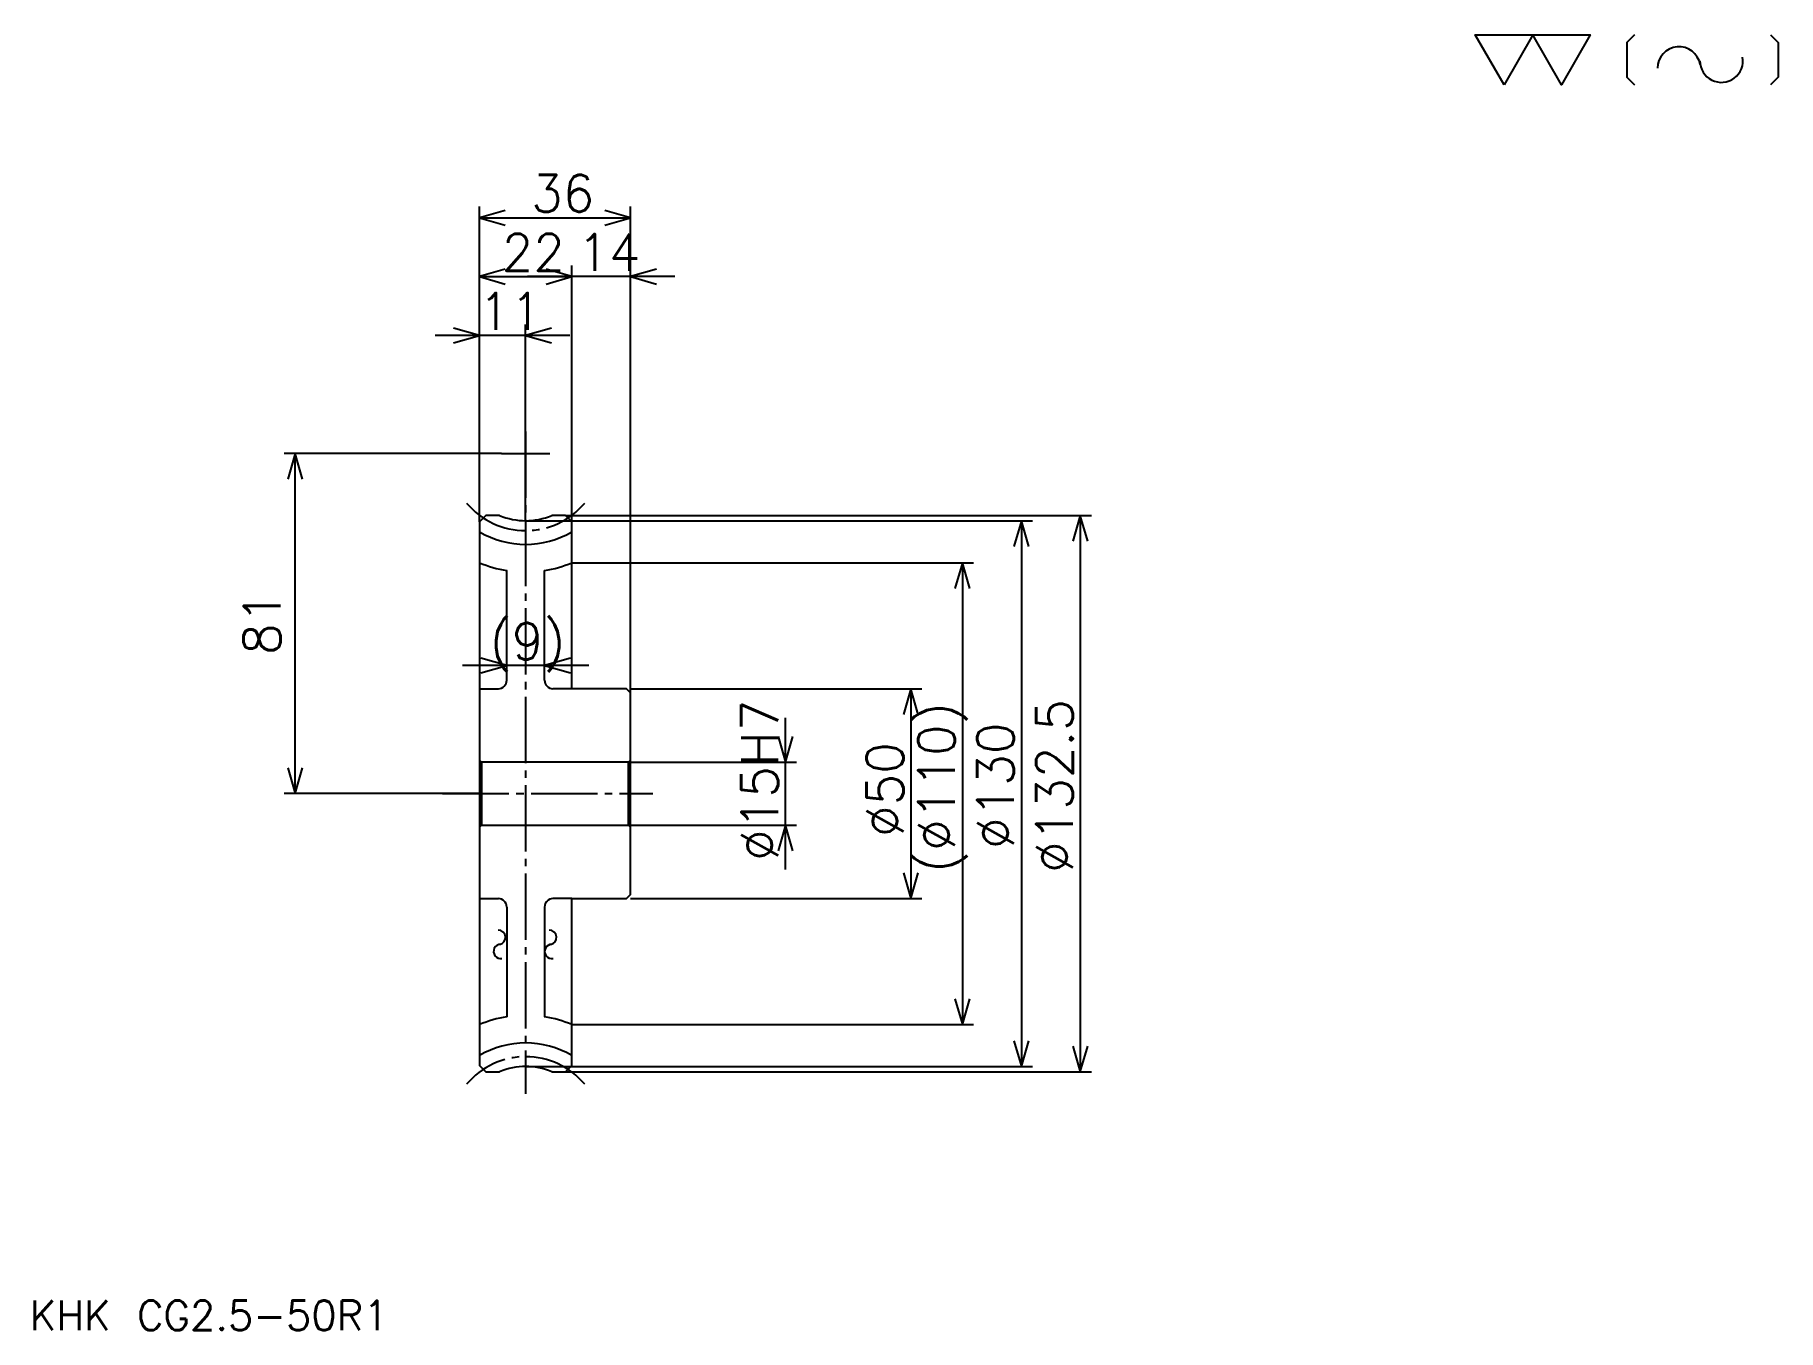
# Model space of a CAD drawing. Extents: x 19 to 434, y 19 to 328.
import ezdxf

# ---------------------------------------------------------------- set-up
doc = ezdxf.new("R2010")
doc.units = 0
doc.linetypes.add('DASHDOT', pattern=[21.061224, 15.795918, -1.755102, 1.755102, -1.755102])
doc.layers.get('0').update_dxf_attribs({"linetype": 'CONTINUOUS'})
doc.layers.add('DASHDOT', color=6, linetype='DASHDOT')
doc.styles.add('KANJI', font='TXT', dxfattribs={"bigfont": 'BIGFONT'})

msp = doc.modelspace()

# ---------------------------------------------------------------- linework, layer by layer
at = {"color": 5}
for p, q in [((124.612251, 213.323975), (124.612251, 286.869904)), ((160.612244, 213.323975), (160.612244, 286.869904)), ((124.612251, 284.237244), (160.612244, 284.237244)), ((124.612251, 270.196411), (146.612244, 270.196411)), ((171.142868, 270.196411), (136.081635, 270.196411)), ((146.612244, 213.323975), (146.612244, 272.829071)), ((124.612251, 213.323975), (124.612251, 258.788269)), ((135.612244, 228.073975), (135.612244, 258.788269)), ((146.142868, 256.155609), (114.081642, 256.155609)), ((129.877563, 228.073975), (78.102051, 228.073975)), ((80.734695, 147.073975), (80.734695, 228.073975)), ((135.612244, 212.073975), (135.612244, 228.073975)), ((124.612251, 211.823975), (124.612251, 213.323975)), ((135.612244, 212.073975), (160.612244, 212.073975)), ((145.112244, 213.323975), (160.612244, 213.323975)), ((146.612244, 211.823975), (146.612244, 213.323975)), ((160.612244, 213.323975), (270.306122, 213.323975)), ((160.612244, 171.073975), (160.612244, 213.323975)), ((160.612244, 212.073975), (256.26532, 212.073975)), ((253.63266, 212.073975), (253.63266, 82.073975)), ((267.673462, 213.323975), (267.673462, 80.823975)), ((146.612244, 202.073975), (160.612244, 202.073975)), ((160.612244, 202.073975), (242.224487, 202.073975)), ((239.591843, 202.073975), (239.591843, 92.073975)), ((150.642868, 177.584183), (120.581642, 177.584183)), ((160.612244, 172.073975), (229.938782, 172.073975)), ((227.306122, 172.073975), (227.306122, 122.073975)), ((197.469391, 129.043365), (197.469391, 165.104584)), ((160.612244, 154.573975), (200.102051, 154.573975)), ((124.612251, 147.073975), (78.102051, 147.073975)), ((160.612244, 139.573975), (200.102051, 139.573975)), ((160.612244, 122.073975), (229.938782, 122.073975)), ((146.612244, 92.073975), (160.612244, 92.073975)), ((160.612244, 92.073975), (242.224487, 92.073975)), ((135.612244, 82.073975), (160.612244, 82.073975)), ((145.112244, 80.823975), (160.612244, 80.823975)), ((160.612244, 82.073975), (256.26532, 82.073975)), ((160.612244, 80.823975), (270.306122, 80.823975))]:
    msp.add_line(p, q, dxfattribs=at)
at = {"color": 4}
for p, q in [((131.112244, 174.073975), (131.112244, 200.204941)), ((140.112244, 174.073975), (140.112244, 200.204941)), ((146.612244, 172.073975), (142.112244, 172.073975)), ((160.612244, 155.073975), (160.112244, 154.573975)), ((124.612251, 139.073975), (125.112251, 139.573975)), ((160.612244, 139.073975), (160.112244, 139.573975)), ((146.612244, 122.073975), (142.112244, 122.073975)), ((131.112244, 120.073975), (131.112244, 93.943008)), ((140.112244, 120.073975), (140.112244, 93.943008))]:
    msp.add_line(p, q, dxfattribs=at)
at = {"color": 7}
for points in [[(368.571442, 315.918365), (361.726532, 327.782867), (389.10614, 327.782867), (382.26123, 315.918365), (375.416351, 327.782867), (368.571442, 315.918365)], [(399.601654, 327.782867), (397.776337, 325.95755), (397.776337, 317.743683), (399.601654, 315.918365)], [(432.000824, 327.782867), (433.826141, 325.95755), (433.826141, 317.743683), (432.000824, 315.918365)]]:
    msp.add_lwpolyline(points, dxfattribs=at)
at = {"color": 5}
for points in [[(130.755112, 285.99234), (124.612251, 284.237244), (130.755112, 282.482147)], [(154.469391, 282.482147), (160.612244, 284.237244), (154.469391, 285.99234)], [(130.755112, 271.951538), (124.612251, 270.196411), (130.755112, 268.441315)], [(140.469391, 268.441315), (146.612244, 270.196411), (140.469391, 271.951538)], [(140.469391, 268.441315), (146.612244, 270.196411), (140.469391, 271.951538)], [(166.755112, 271.951538), (160.612244, 270.196411), (166.755112, 268.441315)], [(118.469391, 254.400513), (124.612251, 256.155609), (118.469391, 257.910706)], [(141.755112, 257.910706), (135.612244, 256.155609), (141.755112, 254.400513)], [(82.489799, 221.931122), (80.734695, 228.073975), (78.979599, 221.931122)], [(255.387756, 205.931122), (253.63266, 212.073975), (251.877563, 205.931122)], [(269.428558, 207.181122), (267.673462, 213.323975), (265.918365, 207.181122)], [(241.346954, 195.931122), (239.591843, 202.073975), (237.836731, 195.931122)], [(124.969391, 175.829071), (131.112244, 177.584183), (124.969391, 179.339279)], [(146.255112, 179.339279), (140.112244, 177.584183), (146.255112, 175.829071)], [(229.061234, 165.931122), (227.306122, 172.073975), (225.551025, 165.931122)], [(195.714294, 160.716827), (197.469391, 154.573975), (199.224503, 160.716827)], [(78.979599, 153.216827), (80.734695, 147.073975), (82.489799, 153.216827)], [(199.224503, 133.431122), (197.469391, 139.573975), (195.714294, 133.431122)], [(225.551025, 128.216827), (227.306122, 122.073975), (229.061234, 128.216827)], [(237.836731, 98.216827), (239.591843, 92.073975), (241.346954, 98.216827)], [(251.877563, 88.216827), (253.63266, 82.073975), (255.387756, 88.216827)], [(265.918365, 86.966827), (267.673462, 80.823975), (269.428558, 86.966827)]]:
    msp.add_lwpolyline(points, dxfattribs=at)
at = {"color": 4}
for points in [[(129.412445, 213.323975), (126.112251, 213.323975), (124.612251, 211.823975), (124.612251, 139.073975)], [(141.812042, 80.823975), (145.112244, 80.823975), (146.612244, 82.323975), (146.612244, 122.073975), (159.612244, 122.073975), (160.612244, 123.073975), (160.612244, 171.073975), (159.612244, 172.073975), (146.612244, 172.073975), (146.612244, 211.823975), (145.112244, 213.323975), (141.812042, 213.323975)], [(124.612251, 172.073975), (129.112244, 172.073975)], [(124.612251, 155.073975), (125.112251, 154.573975), (125.112251, 139.573975), (160.112244, 139.573975), (160.112244, 154.573975), (125.112251, 154.573975)], [(124.612251, 139.073975), (124.612251, 82.323975), (126.112251, 80.823975), (129.412445, 80.823975)], [(124.612251, 122.073975), (129.112244, 122.073975)]]:
    msp.add_lwpolyline(points, dxfattribs=at)
at = {"color": 7}
for centre, radius, start, end in [((410.211243, 319.818329), 5.133674, 10, 180), ((420.322601, 321.601257), 5.133674, 180, 10), ((129.086319, 112.862747), 1.711225, 280, 90), ((141.245514, 112.862747), 1.711225, 280, 90), ((129.680634, 109.492294), 1.711225, 90, 280), ((141.839813, 109.492294), 1.711225, 90, 280)]:
    msp.add_arc(centre, radius, start, end, dxfattribs=at)
at = {"color": 4}
for centre, radius, start, end in [((135.612244, 228.073975), 16, 247.20175188, 292.79824812), ((135.612244, 228.073975), 21.625, 239.42468485, 300.57531515), ((135.612244, 228.073975), 28.23, 247.06789862, 260.82764386), ((135.612244, 228.073975), 28.23, 279.17235614, 292.93210138), ((129.112244, 174.073975), 2, 270, 0), ((142.112244, 174.073975), 2, 180, 270), ((142.112244, 174.073975), 2, 180, 270), ((129.112244, 120.073975), 2, 0, 90), ((142.112244, 120.073975), 2, 90, 180), ((142.112244, 120.073975), 2, 90, 180), ((135.612244, 66.073975), 28.23, 99.17235614, 112.93210138), ((135.612244, 66.073975), 28.23, 67.06789862, 80.82764386), ((135.612244, 66.073975), 21.625, 59.42468485, 120.57531515), ((135.612244, 66.073975), 16, 67.20175188, 112.79824812)]:
    msp.add_arc(centre, radius, start, end, dxfattribs=at)
at = {"layer": 'DASHDOT', "color": 7}
for p, q in [((135.612244, 233.339279), (135.612244, 75.55867)), ((129.877563, 228.073975), (141.346939, 228.073975)), ((115.836739, 147.073975), (165.877563, 147.073975))]:
    msp.add_line(p, q, dxfattribs=at)
for centre, start, end in [((135.612244, 228.073975), 220.00001051, 319.99998949), ((135.612244, 66.073975), 40.00001051, 139.99998949)]:
    msp.add_arc(centre, 18.355, start, end, dxfattribs=at)

# ---------------------------------------------------------------- texts
at = {"color": 7, "style": 'KANJI'}
for s, height, p in [('36', 8.77551, (136.908173, 285.641327)), ('22', 8.77551, (129.908173, 271.600494)), ('14', 8.77551, (147.908173, 271.600494)), ('11', 8.77551, (124.408173, 257.559692)), ('(9)', 8.77551, (127.056129, 178.988266)), ('KHK CG2.5-50R1', 7.020408, (17.55102, 19.306122))]:
    msp.add_text(s, height=height, dxfattribs=at).set_placement(p)
for s, p in [('81', (77.224495, 180.114792)), ('%%c15H7', (195.714294, 131.05867)), ('(%%c110)', (237.836731, 128.206635)), ('%%c132.5', (265.918365, 128.206635)), ('%%c130', (251.877563, 133.910706)), ('%%c50', (225.551025, 136.762756))]:
    msp.add_text(s, height=8.77551, rotation=90, dxfattribs=at).set_placement(p)

doc.saveas('drawing.dxf')
